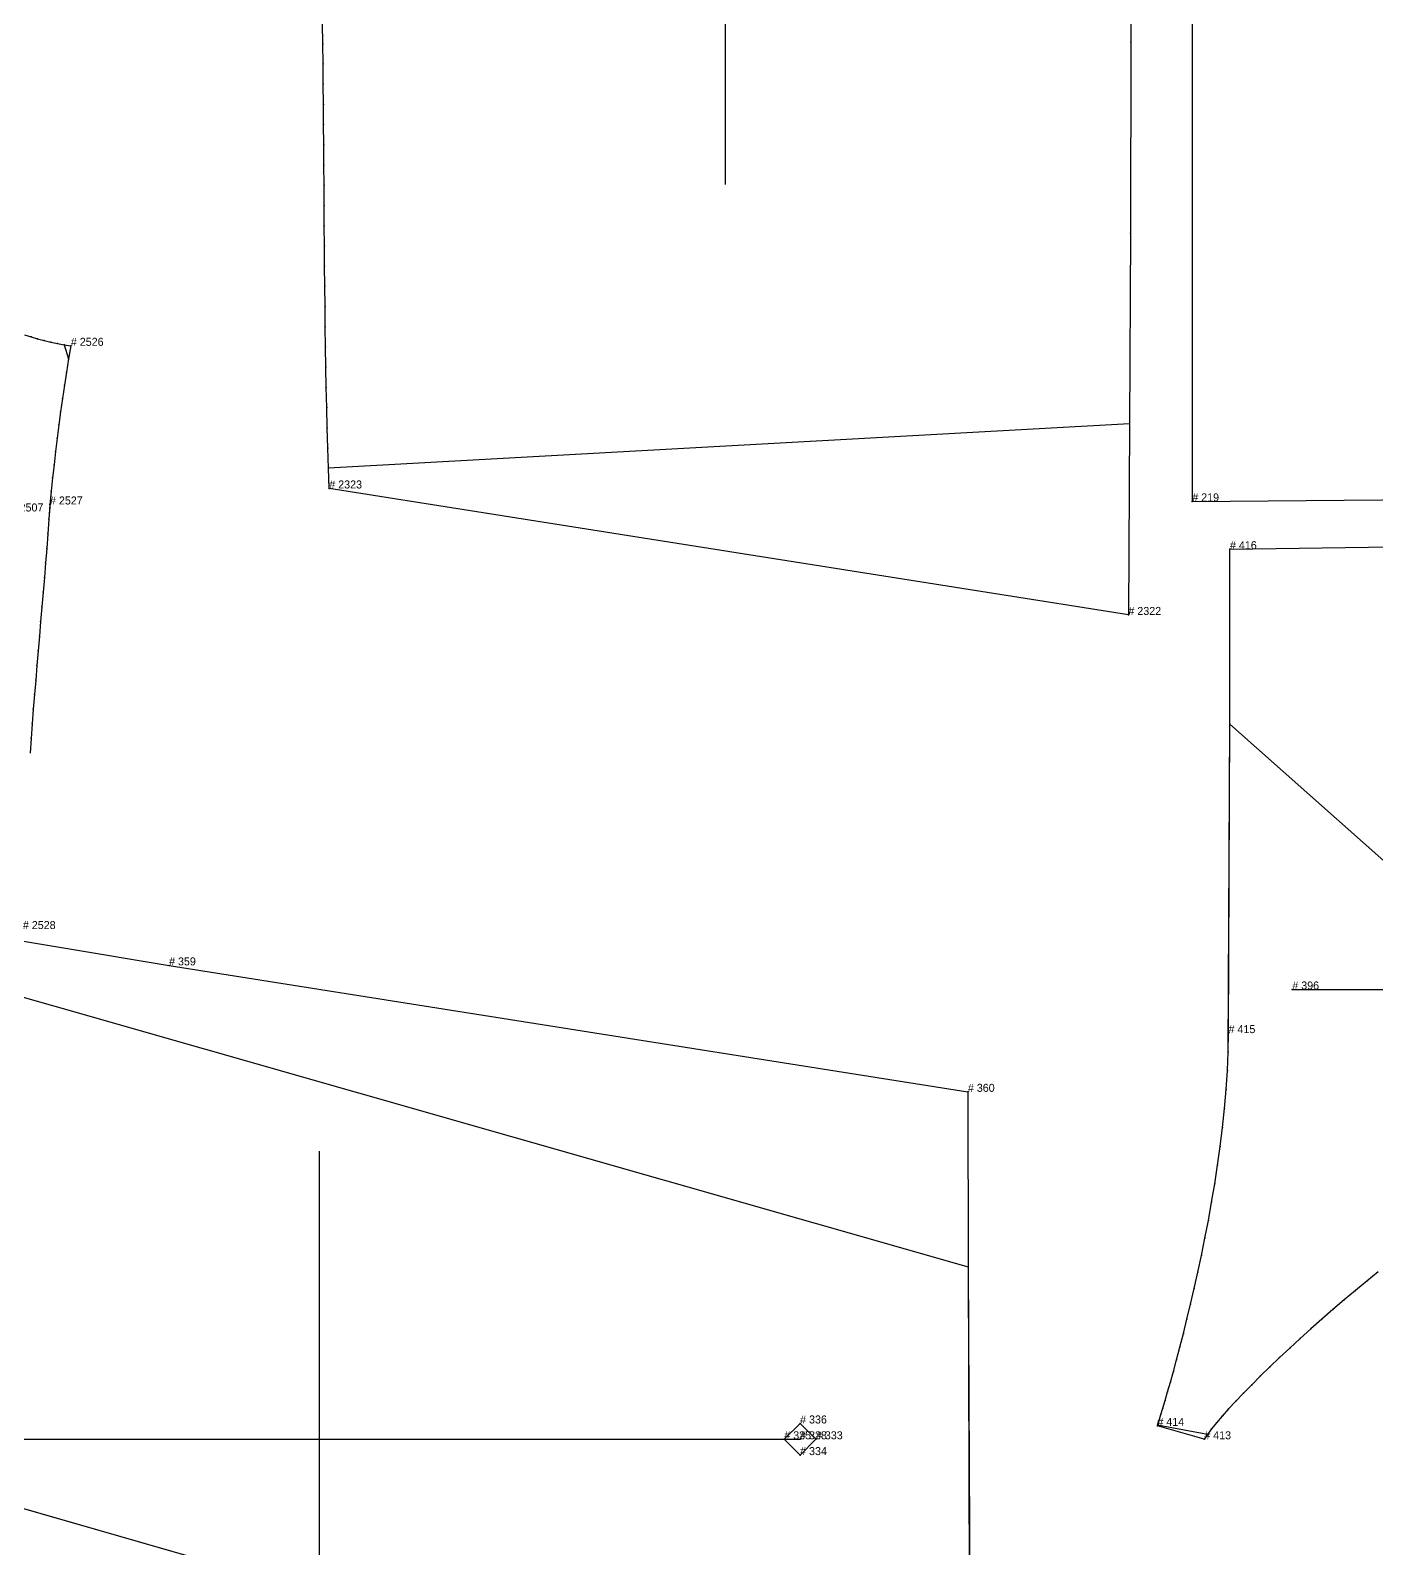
# Model space of a CAD drawing. Extents: x -129 to 180, y -125 to 336.
# Drawn here: x -17.7 to 24.36, y 151.44 to 198.87 of the extents above; entities that cross this region are included whole.
import ezdxf

# ---------------------------------------------------------------- set-up
doc = ezdxf.new("R2010")
doc.units = 0

# ---------------------------------------------------------------- blocks, each defined once
blk = doc.blocks.new('Pattern_63922_M')
at = {"layer": '1'}
blk.add_lwpolyline([(-17.874331, 189.367462), (-17.672356, 189.302383), (-17.468735, 189.242523), (-17.263634, 189.18782), (-17.057211, 189.138184), (-16.849632, 189.093552), (-16.64106, 189.053818), (-16.431658, 189.018906), (-16.501934, 188.608109), (-16.56885, 188.196823), (-16.632542, 187.785065), (-16.693153, 187.372864), (-16.750816, 186.960251), (-16.805677, 186.547256), (-16.85787, 186.133896), (-16.907534, 185.7202), (-16.954807, 185.306198), (-16.999832, 184.891922), (-17.042746, 184.477386), (-17.083685, 184.062622), (-17.116337, 183.605438), (-17.150431, 183.148331), (-17.185785, 182.691284), (-17.222208, 182.234283), (-17.259514, 181.777328), (-17.297508, 181.320404), (-17.33601, 180.863495), (-17.374828, 180.406616), (-17.413773, 179.949722), (-17.452658, 179.492828), (-17.491295, 179.035919), (-17.529495, 178.578979), (-17.56707, 178.122009), (-17.603834, 177.664993), (-17.639595, 177.207932), (-17.674168, 176.750809), (-17.707363, 176.293594)], dxfattribs=at)
at = {"layer": '2'}
for p in [(-16.431658, 189.018906), (-16.431658, 189.018906), (-17.083685, 184.062622), (-17.083685, 184.062622)]:
    blk.add_point(p, dxfattribs=at)
at = {"layer": '3'}
for p in [(-17.672356, 189.302383), (-17.672356, 189.302383), (-17.468735, 189.242523), (-17.468735, 189.242523), (-17.263634, 189.18782), (-17.263634, 189.18782), (-17.057211, 189.138184), (-17.057211, 189.138184), (-16.849632, 189.093552), (-16.849632, 189.093552), (-16.64106, 189.053818), (-16.64106, 189.053818), (-16.501934, 188.608109), (-16.501934, 188.608109), (-16.56885, 188.196823), (-16.56885, 188.196823), (-16.693153, 187.372864), (-16.693153, 187.372864), (-16.632542, 187.785065), (-16.632542, 187.785065), (-16.750816, 186.960251), (-16.750816, 186.960251), (-16.805677, 186.547256), (-16.805677, 186.547256), (-16.85787, 186.133896), (-16.85787, 186.133896), (-16.907534, 185.7202), (-16.907534, 185.7202), (-16.954807, 185.306198), (-16.954807, 185.306198), (-16.999832, 184.891922), (-16.999832, 184.891922), (-17.042746, 184.477386), (-17.042746, 184.477386), (-17.116337, 183.605438), (-17.116337, 183.605438), (-17.150431, 183.148331), (-17.150431, 183.148331), (-17.185785, 182.691284), (-17.185785, 182.691284), (-17.222208, 182.234283), (-17.222208, 182.234283), (-17.259514, 181.777328), (-17.259514, 181.777328), (-17.297508, 181.320404), (-17.297508, 181.320404), (-17.33601, 180.863495), (-17.33601, 180.863495), (-17.374828, 180.406616), (-17.374828, 180.406616), (-17.413773, 179.949722), (-17.413773, 179.949722), (-17.452658, 179.492828), (-17.452658, 179.492828), (-17.491295, 179.035919), (-17.491295, 179.035919), (-17.529495, 178.578979), (-17.529495, 178.578979), (-17.56707, 178.122009), (-17.56707, 178.122009), (-17.603834, 177.664993), (-17.603834, 177.664993), (-17.639595, 177.207932), (-17.639595, 177.207932), (-17.674168, 176.750809), (-17.674168, 176.750809)]:
    blk.add_point(p, dxfattribs=at)
at = {"layer": '84'}
blk.add_lwpolyline([(-17.874331, 189.367462), (-17.672356, 189.302383), (-17.468735, 189.242523), (-17.263634, 189.18782), (-17.057211, 189.138184), (-16.849632, 189.093552), (-16.64106, 189.053818), (-16.501934, 188.608109), (-16.56885, 188.196823), (-16.632542, 187.785065), (-16.693153, 187.372864), (-16.750816, 186.960251), (-16.805677, 186.547256), (-16.85787, 186.133896), (-16.907534, 185.7202), (-16.954807, 185.306198), (-16.999832, 184.891922), (-17.042746, 184.477386), (-17.116337, 183.605438), (-17.150431, 183.148331), (-17.185785, 182.691284), (-17.222208, 182.234283), (-17.259514, 181.777328), (-17.297508, 181.320404), (-17.33601, 180.863495), (-17.374828, 180.406616), (-17.413773, 179.949722), (-17.452658, 179.492828), (-17.491295, 179.035919), (-17.529495, 178.578979), (-17.56707, 178.122009), (-17.603834, 177.664993), (-17.639595, 177.207932), (-17.674168, 176.750809), (-17.707363, 176.293594)], dxfattribs=at)
at = {"layer": '1'}
for s, p in [('# 2526', (-16.431658, 189.018906)), ('# 2527', (-17.083685, 184.062622)), ('# 2528', (-17.929754, 170.798019))]:
    blk.add_text(s, height=0.25, dxfattribs=at).set_placement(p)
at = {"layer": '8'}
blk.add_text('# 2507', height=0.25, dxfattribs=at).set_placement((-18.311785, 183.844009))
blk.add_text('# 2507', height=0.25, dxfattribs=at).set_placement((-18.311785, 183.844009))
blk = doc.blocks.new('Pattern_71969_M')
at = {"layer": '1'}
blk.add_lwpolyline([(16.689905, 204.474487), (16.680632, 198.508652), (16.665596, 192.542831), (16.640959, 186.577042), (16.602867, 180.611298), (-8.359381, 184.562836), (-8.382851, 185.194229), (-8.403711, 185.825653), (-8.422148, 186.457108), (-8.438349, 187.088593), (-8.452501, 187.720108), (-8.464802, 188.351639), (-8.475428, 188.983185), (-8.484575, 189.614746), (-8.492434, 190.246323), (-8.499186, 190.877899), (-8.505024, 191.509491), (-8.510139, 192.141083), (-8.514713, 192.77269), (-8.518938, 193.404282), (-8.523005, 194.035873), (-8.527098, 194.66745), (-8.53141, 195.299026), (-8.536127, 195.930588), (-8.541437, 196.562134), (-8.547529, 197.193665), (-8.554594, 197.825165), (-8.562819, 198.45665), (-8.572392, 199.088104)], dxfattribs=at)
at = {"layer": '2'}
for p in [(-8.359381, 184.562836), (-8.359381, 184.562836), (16.602867, 180.611298), (16.602867, 180.611298)]:
    blk.add_point(p, dxfattribs=at)
at = {"layer": '3'}
for p in [(-8.562819, 198.45665), (-8.562819, 198.45665), (16.680632, 198.508652), (16.680632, 198.508652), (-8.554594, 197.825165), (-8.554594, 197.825165), (-8.547529, 197.193665), (-8.547529, 197.193665), (-8.541437, 196.562134), (-8.541437, 196.562134), (-8.536127, 195.930588), (-8.536127, 195.930588), (-8.53141, 195.299026), (-8.53141, 195.299026), (-8.527098, 194.66745), (-8.527098, 194.66745), (-8.523005, 194.035873), (-8.523005, 194.035873), (-8.518938, 193.404282), (-8.518938, 193.404282), (-8.514713, 192.77269), (-8.514713, 192.77269), (-8.510139, 192.141083), (-8.510139, 192.141083), (16.665596, 192.542831), (16.665596, 192.542831), (-8.505024, 191.509491), (-8.505024, 191.509491), (-8.499186, 190.877899), (-8.499186, 190.877899), (-8.492434, 190.246323), (-8.492434, 190.246323), (-8.484575, 189.614746), (-8.484575, 189.614746), (-8.475428, 188.983185), (-8.475428, 188.983185), (-8.464802, 188.351639), (-8.464802, 188.351639), (-8.452501, 187.720108), (-8.452501, 187.720108), (-8.438349, 187.088593), (-8.438349, 187.088593), (-8.422148, 186.457108), (-8.422148, 186.457108), (16.640959, 186.577042), (16.640959, 186.577042), (-8.403711, 185.825653), (-8.403711, 185.825653), (-8.382851, 185.194229), (-8.382851, 185.194229)]:
    blk.add_point(p, dxfattribs=at)
at = {"layer": '7'}
blk.add_line((4.018933, 194.059631), (4.018933, 212.059631), dxfattribs=at)
at = {"layer": '84'}
blk.add_lwpolyline([(16.689905, 204.474487), (16.680632, 198.508652), (16.665596, 192.542831), (16.640959, 186.577042), (-8.382851, 185.194229), (-8.403711, 185.825653), (-8.422148, 186.457108), (-8.438349, 187.088593), (-8.452501, 187.720108), (-8.464802, 188.351639), (-8.475428, 188.983185), (-8.484575, 189.614746), (-8.492434, 190.246323), (-8.499186, 190.877899), (-8.505024, 191.509491), (-8.510139, 192.141083), (-8.514713, 192.77269), (-8.518938, 193.404282), (-8.523005, 194.035873), (-8.527098, 194.66745), (-8.53141, 195.299026), (-8.536127, 195.930588), (-8.541437, 196.562134), (-8.547529, 197.193665), (-8.554594, 197.825165), (-8.562819, 198.45665), (-8.572392, 199.088104)], dxfattribs=at)
at = {"layer": '1'}
for s, p in [('# 2323', (-8.359381, 184.562836)), ('# 2322', (16.602867, 180.611298))]:
    blk.add_text(s, height=0.25, dxfattribs=at).set_placement(p)
blk = doc.blocks.new('Pattern_123943_M')
at = {"layer": '1'}
blk.add_lwpolyline([(24.402372, 160.084885), (24.049259, 159.799438), (23.69533, 159.507584), (23.342152, 159.210815), (22.991297, 158.910645), (22.644331, 158.608521), (22.302822, 158.305954), (21.968342, 158.00444), (21.642452, 157.705475), (21.326727, 157.410522), (21.022732, 157.121094), (20.732037, 156.838684), (20.456209, 156.564774), (20.196817, 156.300858), (19.955429, 156.048416), (19.733616, 155.80896), (19.53294, 155.583954), (19.354973, 155.374924), (19.201286, 155.183319), (19.073444, 155.010651), (18.973015, 154.858429), (17.507427, 155.276459), (17.51503, 155.300003), (17.537121, 155.369339), (17.572643, 155.482574), (17.620537, 155.637787), (17.679737, 155.833038), (17.749176, 156.066422), (17.827805, 156.336029), (17.914555, 156.639923), (18.008358, 156.976196), (18.108162, 157.342926), (18.212902, 157.738205), (18.32151, 158.160095), (18.432934, 158.606705), (18.546108, 159.07608), (18.659966, 159.566345), (18.773449, 160.075546), (18.885498, 160.601791), (18.995047, 161.143143), (19.101036, 161.697693), (19.2024, 162.263519), (19.298084, 162.838699), (19.387018, 163.421326), (19.468145, 164.009476), (19.540401, 164.601227), (19.602726, 165.194656), (19.654057, 165.787857), (19.693331, 166.378922), (19.719486, 166.965897), (19.731464, 167.546906), (19.769873, 177.199142), (19.77536, 182.665466), (40.695465, 182.96347)], dxfattribs=at)
at = {"layer": '2'}
for p in [(19.77536, 182.665466), (19.77536, 182.665466), (21.722588, 168.91095), (21.722588, 168.91095), (19.731464, 167.546906), (19.731464, 167.546906), (17.507427, 155.276459), (17.507427, 155.276459), (18.973015, 154.858429), (18.973015, 154.858429)]:
    blk.add_point(p, dxfattribs=at)
at = {"layer": '3'}
for p in [(19.769873, 177.199142), (19.769873, 177.199142), (19.719486, 166.965897), (19.719486, 166.965897), (19.693331, 166.378922), (19.693331, 166.378922), (19.654057, 165.787857), (19.654057, 165.787857), (19.602726, 165.194656), (19.602726, 165.194656), (19.540401, 164.601227), (19.540401, 164.601227), (19.468145, 164.009476), (19.468145, 164.009476), (19.387018, 163.421326), (19.387018, 163.421326), (19.298084, 162.838699), (19.298084, 162.838699), (19.2024, 162.263519), (19.2024, 162.263519), (19.101036, 161.697693), (19.101036, 161.697693), (18.995047, 161.143143), (18.995047, 161.143143), (18.885498, 160.601791), (18.885498, 160.601791), (18.773449, 160.075546), (18.773449, 160.075546), (18.659966, 159.566345), (18.659966, 159.566345), (23.69533, 159.507584), (23.69533, 159.507584), (24.049259, 159.799438), (24.049259, 159.799438), (18.546108, 159.07608), (18.546108, 159.07608), (22.991297, 158.910645), (22.991297, 158.910645), (23.342152, 159.210815), (23.342152, 159.210815), (18.432934, 158.606705), (18.432934, 158.606705), (22.644331, 158.608521), (22.644331, 158.608521), (18.32151, 158.160095), (18.32151, 158.160095), (21.968342, 158.00444), (21.968342, 158.00444), (22.302822, 158.305954), (22.302822, 158.305954), (18.212902, 157.738205), (18.212902, 157.738205), (21.642452, 157.705475), (21.642452, 157.705475), (18.108162, 157.342926), (18.108162, 157.342926), (21.022732, 157.121094), (21.022732, 157.121094), (21.326727, 157.410522), (21.326727, 157.410522), (17.914555, 156.639923), (17.914555, 156.639923), (18.008358, 156.976196), (18.008358, 156.976196), (20.456209, 156.564774), (20.456209, 156.564774), (20.732037, 156.838684), (20.732037, 156.838684), (17.749176, 156.066422), (17.749176, 156.066422), (17.827805, 156.336029), (17.827805, 156.336029), (20.196817, 156.300858), (20.196817, 156.300858), (17.620537, 155.637787), (17.620537, 155.637787), (17.679737, 155.833038), (17.679737, 155.833038), (19.53294, 155.583954), (19.53294, 155.583954), (19.733616, 155.80896), (19.733616, 155.80896), (19.955429, 156.048416), (19.955429, 156.048416), (17.51503, 155.300003), (17.51503, 155.300003), (17.537121, 155.369339), (17.537121, 155.369339), (17.572643, 155.482574), (17.572643, 155.482574), (19.201286, 155.183319), (19.201286, 155.183319), (19.354973, 155.374924), (19.354973, 155.374924), (19.073444, 155.010651), (19.073444, 155.010651)]:
    blk.add_point(p, dxfattribs=at)
at = {"layer": '8'}
blk.add_lwpolyline([(21.722588, 168.91095), (38.583221, 168.91095)], dxfattribs=at)
at = {"layer": '84'}
blk.add_lwpolyline([(24.402372, 160.084885), (24.049259, 159.799438), (23.69533, 159.507584), (23.342152, 159.210815), (22.991297, 158.910645), (22.644331, 158.608521), (22.302822, 158.305954), (21.968342, 158.00444), (21.642452, 157.705475), (21.326727, 157.410522), (21.022732, 157.121094), (20.732037, 156.838684), (20.456209, 156.564774), (20.196817, 156.300858), (19.955429, 156.048416), (19.733616, 155.80896), (19.53294, 155.583954), (19.354973, 155.374924), (19.201286, 155.183319), (19.073444, 155.010651), (17.51503, 155.300003), (17.537121, 155.369339), (17.572643, 155.482574), (17.620537, 155.637787), (17.679737, 155.833038), (17.749176, 156.066422), (17.827805, 156.336029), (17.914555, 156.639923), (18.008358, 156.976196), (18.108162, 157.342926), (18.212902, 157.738205), (18.32151, 158.160095), (18.432934, 158.606705), (18.546108, 159.07608), (18.659966, 159.566345), (18.773449, 160.075546), (18.885498, 160.601791), (18.995047, 161.143143), (19.101036, 161.697693), (19.2024, 162.263519), (19.298084, 162.838699), (19.387018, 163.421326), (19.468145, 164.009476), (19.540401, 164.601227), (19.602726, 165.194656), (19.654057, 165.787857), (19.693331, 166.378922), (19.719486, 166.965897), (19.769873, 177.199142), (33.281235, 165.207413)], dxfattribs=at)
at = {"layer": '1'}
for s, p in [('# 416', (19.77536, 182.665466)), ('# 415', (19.731464, 167.546906)), ('# 414', (17.507427, 155.276459)), ('# 413', (18.973015, 154.858429))]:
    blk.add_text(s, height=0.25, dxfattribs=at).set_placement(p)
at = {"layer": '8'}
blk.add_text('# 396', height=0.25, dxfattribs=at).set_placement((21.722588, 168.91095))
blk = doc.blocks.new('Pattern_127901_M')
at = {"layer": '1'}
for points in [[(-10.01187, 150.415237), (-18.957823, 152.983017)], [(-26.265465, 171.810822), (-13.363476, 169.662949), (11.588569, 165.712906), (11.594054, 160.246567), (11.632476, 150.59433)]]:
    blk.add_lwpolyline(points, dxfattribs=at)
at = {"layer": '2'}
for p in [(-13.363476, 169.662949), (-13.363476, 169.662949), (11.588569, 165.712906), (11.588569, 165.712906), (6.348139, 155.35231), (6.348139, 155.35231), (5.854218, 154.858398), (5.854218, 154.858398), (6.348139, 154.858398), (6.348139, 154.858398), (6.842072, 154.858398), (6.842072, 154.858398), (6.842072, 154.858398), (6.842072, 154.858398), (6.348139, 154.364578), (6.348139, 154.364578)]:
    blk.add_point(p, dxfattribs=at)
at = {"layer": '3'}
blk.add_point((11.594054, 160.246567), dxfattribs=at)
blk.add_point((11.594054, 160.246567), dxfattribs=at)
at = {"layer": '7'}
blk.add_line((-8.6687, 145.858444), (-8.6687, 163.858444), dxfattribs=at)
at = {"layer": '8'}
blk.add_lwpolyline([(6.842072, 154.858398), (6.348139, 154.364578), (5.854218, 154.858398), (6.348139, 155.35231), (6.842072, 154.858398)], close=True, dxfattribs=at)
blk.add_lwpolyline([(-23.685509, 154.858398), (6.348139, 154.858398)], dxfattribs=at)
at = {"layer": '84'}
for points in [[(-9.874645, 150.373825), (-19.387922, 153.109436)], [(-26.498379, 171.121063), (11.594054, 160.246567), (11.644448, 150.013336)]]:
    blk.add_lwpolyline(points, dxfattribs=at)
at = {"layer": '85'}
blk.add_lwpolyline([(6.348139, 154.858398)], dxfattribs=at)
at = {"layer": '1'}
for s, p in [('# 359', (-13.363476, 169.662949)), ('# 360', (11.588569, 165.712906))]:
    blk.add_text(s, height=0.25, dxfattribs=at).set_placement(p)
at = {"layer": '8'}
for s, p in [('# 336', (6.348139, 155.35231)), ('# 335', (5.854218, 154.858398)), ('# 338', (6.348139, 154.858398)), ('# 333', (6.842072, 154.858398)), ('# 333', (6.842072, 154.858398)), ('# 334', (6.348139, 154.364578))]:
    blk.add_text(s, height=0.25, dxfattribs=at).set_placement(p)
at = {"layer": '85'}
blk.add_text('# 338', height=0.25, dxfattribs=at).set_placement((6.348139, 154.858398))
blk = doc.blocks.new('Pattern_516472_M')
at = {"layer": '1'}
blk.add_lwpolyline([(18.597843, 220.712143), (18.597843, 184.159256), (39.981266, 184.339462)], dxfattribs=at)
at = {"layer": '2'}
blk.add_point((18.597843, 184.159256), dxfattribs=at)
blk.add_point((18.597843, 184.159256), dxfattribs=at)
at = {"layer": '1'}
blk.add_text('# 219', height=0.25, dxfattribs=at).set_placement((18.597843, 184.159256))

msp = doc.modelspace()

# ---------------------------------------------------------------- block references
at = {"layer": '1'}
for name in ['Pattern_516472_M', 'Pattern_71969_M', 'Pattern_63922_M', 'Pattern_123943_M', 'Pattern_127901_M']:
    msp.add_blockref(name, (0, 0), dxfattribs=at)

doc.saveas('drawing.dxf')
